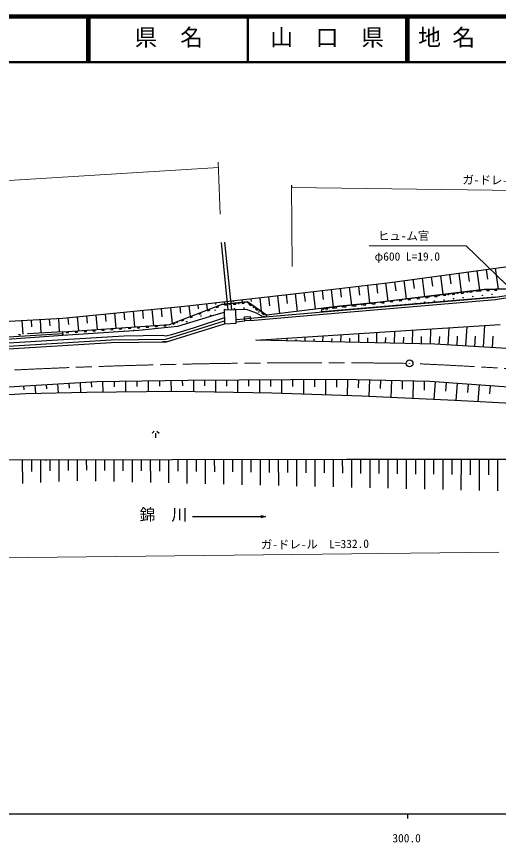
# Model space of a CAD drawing. Units: millimetres, scale not verified. Extents: x 40000 to 680000, y 20000 to 380000.
# Drawn here: x 282206 to 388002, y 198715 to 380000 of the extents above; entities that cross this region are included whole.
import ezdxf
from ezdxf.enums import TextEntityAlignment as Align

# ---------------------------------------------------------------- set-up
doc = ezdxf.new("R2010")
doc.units = ezdxf.units.MM
doc.header["$LTSCALE"] = 1000
doc.linetypes.add('CHAIN', pattern=[18.5, 12, -1.5, 3.5, -1.5])
for name, color, linetype, lineweight in [('M-BGD', 7, 'Continuous', 25), ('M-BMK', 2, 'CHAIN', 13), ('M-BMK-SRVR', 3, 'Continuous', 25), ('M-STR-HTXT', 7, 'Continuous', 13), ('M-TTL', 2, 'Continuous', 140), ('M-TTL-BAND', 7, 'Continuous', 25), ('M-TTL-LINE', 7, 'Continuous', 50), ('M-TTL-TXT', 7, 'Continuous', 13)]:
    doc.layers.add(name, color=color, linetype=linetype, lineweight=lineweight)
doc.styles.add('ＭＳ ゴシック', font='')
doc.styles.get('ＭＳ ゴシック').set_extended_font_data('MS Gothic')

# ---------------------------------------------------------------- blocks, each defined once
blk = doc.blocks.new('BUHIN2')
at = {"color": 3, "linetype": 'Continuous', "lineweight": 25}
for radius in [750, 22.5]:
    blk.add_circle((0, 0), radius, dxfattribs=at)
blk = doc.blocks.new('BUHIN3')
at = {"color": 7, "linetype": 'Continuous', "lineweight": 25}
blk.add_lwpolyline([(-395, -963), (0, 0), (174, -1025)], dxfattribs=at)
blk = doc.blocks.new('BUHIN6')
at = {"color": 7, "linetype": 'Continuous', "lineweight": 25}
blk.add_lwpolyline([(-27, -249), (221, -276), (276, 221), (27, 249)], dxfattribs=at)

msp = doc.modelspace()

# ---------------------------------------------------------------- linework, layer by layer
at = {"layer": 'M-BGD'}
for p, q in [((342532, 342978), (342532, 342470)), ((327098, 330387), (328568, 315572)), ((327894, 330466), (329369, 315599)), ((364206, 321642), (392316, 325452)), ((387297, 324772), (387921, 320169)), ((373242, 322867), (373521, 320806)), ((375250, 323139), (375811, 318994)), ((377257, 323411), (377540, 321327)), ((379265, 323683), (379833, 319493)), ((381273, 323955), (381559, 321849)), ((383281, 324227), (383855, 319993)), ((385289, 324500), (385585, 322317)), ((344316, 319285), (364206, 321642)), ((359234, 321053), (359706, 317063)), ((361223, 321289), (361461, 319281)), ((363212, 321524), (363687, 317515)), ((365210, 321778), (365482, 319772)), ((367218, 322050), (367766, 318010)), ((369226, 322322), (369502, 320288)), ((371234, 322595), (371789, 318499)), ((319079, 316392), (344316, 319285)), ((343345, 319174), (343794, 315254)), ((345310, 319403), (345542, 317448)), ((347299, 319639), (347762, 315734)), ((349288, 319874), (349519, 317924)), ((351277, 320110), (351739, 316215)), ((353266, 320346), (353498, 318396)), ((355256, 320581), (355721, 316652)), ((357245, 320817), (357479, 318837)), ((373266, 318678), (384865, 320118)), ((384865, 320118), (373266, 318678)), ((384865, 320118), (389945, 320202)), ((389945, 320202), (384865, 320118)), ((387262, 318413), (391734, 319088)), ((327207, 316816), (332880, 317408)), ((332880, 317408), (327207, 316816)), ((327815, 317393), (327873, 316886)), ((329756, 317616), (329787, 317352)), ((331698, 317839), (331760, 317291)), ((332880, 317408), (337113, 314445)), ((337113, 314445), (332880, 317408)), ((333639, 318061), (333713, 317417)), ((335580, 318284), (335925, 315277)), ((337521, 318506), (337748, 316528)), ((339463, 318729), (339915, 314784)), ((341404, 318951), (341629, 316985)), ((343504, 314689), (387262, 318413)), ((343548, 314191), (387320, 317916)), ((387262, 318413), (349186, 315173)), ((359706, 317063), (373266, 318678)), ((373266, 318678), (361412, 317239)), ((387320, 317916), (391808, 318594)), ((292409, 313768), (319079, 316392)), ((309847, 315484), (310019, 313741)), ((311899, 315686), (312247, 312146)), ((313950, 315887), (314127, 314095)), ((315777, 312413), (327207, 316816)), ((316002, 316089), (316341, 312640)), ((318054, 316291), (318194, 314867)), ((320050, 316503), (320310, 314238)), ((321991, 316726), (322091, 315855)), ((323932, 316948), (324079, 315673)), ((325874, 317171), (325920, 316767)), ((327785, 315546), (327884, 312582)), ((330325, 315631), (327800, 315546)), ((332710, 315715), (330325, 315631)), ((330424, 312667), (330325, 315631)), ((334912, 314868), (332710, 315715)), ((353200, 316392), (337113, 314445)), ((349186, 315173), (349319, 315922)), ((349186, 315173), (349319, 315922)), ((349319, 315922), (353200, 316392)), ((361412, 317239), (353200, 316392)), ((353200, 316392), (359706, 317063)), ((264384, 312244), (292409, 313768)), ((291408, 313714), (291571, 310726)), ((293435, 313869), (293582, 312371)), ((295487, 314071), (295787, 311015)), ((297538, 314273), (297692, 312714)), ((299590, 314475), (299902, 311296)), ((301641, 314676), (301801, 313056)), ((303693, 314878), (304018, 311577)), ((305744, 315080), (305910, 313399)), ((307796, 315282), (308133, 311858)), ((325429, 314360), (317555, 311990)), ((325429, 314360), (317555, 311990)), ((327842, 313838), (321196, 311651)), ((327800, 315038), (325429, 314360)), ((327800, 315038), (325429, 314360)), ((330397, 313498), (332254, 313674)), ((332227, 314079), (333497, 314164)), ((332287, 313175), (332227, 314079)), ((332254, 313674), (333517, 313759)), ((333497, 314164), (333557, 313260)), ((333517, 313759), (343504, 314689)), ((333557, 313260), (343548, 314191)), ((336406, 314028), (334912, 314868)), ((337113, 314094), (337113, 314445)), ((337113, 314445), (337113, 314094)), ((283401, 313278), (283566, 310246)), ((285403, 313387), (285485, 311876)), ((287405, 313496), (287569, 310486)), ((289407, 313605), (289488, 312105)), ((292409, 310784), (315777, 312413)), ((317555, 311990), (309088, 311058)), ((315005, 309202), (327864, 313204)), ((315100, 308603), (327884, 312582)), ((327884, 312582), (330424, 312667)), ((330413, 312997), (332287, 313175)), ((333557, 313260), (332287, 313175)), ((360817, 310651), (388336, 312413)), ((380850, 307693), (381100, 311950)), ((384740, 307465), (385019, 312201)), ((292409, 310381), (272089, 309111)), ((282672, 310212), (283096, 310212)), ((292409, 310784), (284620, 310381)), ((309088, 311058), (292409, 309958)), ((309088, 311058), (292409, 309958)), ((292409, 310381), (292409, 310784)), ((292409, 309958), (292409, 310784)), ((292409, 310381), (292409, 309958)), ((316200, 310127), (315015, 309873)), ((321196, 311651), (316200, 310127)), ((334742, 308942), (360817, 310651)), ((353409, 308539), (353445, 310168)), ((357339, 308454), (357382, 310426)), ((361269, 308370), (361319, 310683)), ((365199, 308285), (365256, 310935)), ((369129, 308200), (369194, 311187)), ((373059, 308115), (373131, 311439)), ((376959, 307922), (377181, 311699)), ((253328, 305984), (302970, 309034)), ((253378, 305386), (302992, 308434)), ((292409, 309958), (272089, 308603)), ((305786, 309873), (272174, 307841)), ((302970, 309034), (315005, 309202)), ((302992, 308434), (315100, 308603)), ((314253, 309958), (305786, 309873)), ((315015, 309873), (314253, 309958)), ((315100, 308603), (314253, 308603)), ((374041, 308094), (334742, 308942)), ((335725, 308921), (335726, 308964)), ((337690, 308878), (337695, 309136)), ((339655, 308836), (339659, 309050)), ((341620, 308794), (341633, 309394)), ((343585, 308751), (343593, 309137)), ((345550, 308709), (345570, 309652)), ((347515, 308666), (347527, 309224)), ((349479, 308624), (349507, 309910)), ((351444, 308582), (351460, 309310)), ((355374, 308497), (355394, 309397)), ((359304, 308412), (359327, 309483)), ((363234, 308327), (363261, 309568)), ((367164, 308242), (367195, 309652)), ((371094, 308158), (371128, 309735)), ((375014, 308037), (375118, 309805)), ((378905, 307808), (379023, 309816)), ((382795, 307579), (382927, 309827)), ((386686, 307350), (386832, 309838)), ((393494, 306950), (374041, 308094)), ((270142, 298104), (299860, 299882)), ((288716, 299215), (288774, 298252)), ((291193, 299363), (291313, 297351)), ((293669, 299512), (293732, 298463)), ((296146, 299660), (296276, 297477)), ((298622, 299808), (298690, 298665)), ((299860, 299882), (319841, 300221)), ((299860, 299882), (319841, 300221)), ((301109, 299903), (301149, 297542)), ((303607, 299946), (303627, 298755)), ((306104, 299988), (306145, 297585)), ((308602, 300030), (308623, 298819)), ((311100, 300073), (311141, 297629)), ((313597, 300115), (313618, 298883)), ((316095, 300158), (316137, 297672)), ((318592, 300200), (318614, 298929)), ((319841, 300221), (353623, 300390)), ((319841, 300221), (353623, 300390)), ((321048, 300227), (321061, 297619)), ((323461, 300239), (323467, 298910)), ((325874, 300251), (325887, 297541)), ((328287, 300263), (328294, 298883)), ((330700, 300275), (330714, 297463)), ((333113, 300287), (333120, 298856)), ((335526, 300300), (335540, 297385)), ((337939, 300312), (337946, 298829)), ((340352, 300324), (340367, 297269)), ((342765, 300336), (342773, 298761)), ((345178, 300348), (345194, 297104)), ((347591, 300360), (347599, 298690)), ((350004, 300372), (350021, 296939)), ((352417, 300384), (352426, 298620)), ((353623, 300390), (372927, 299967)), ((353623, 300390), (372927, 299967)), ((354830, 300364), (354751, 296777)), ((357243, 300311), (357203, 298503)), ((359656, 300258), (359576, 296594)), ((362069, 300205), (362028, 298345)), ((364482, 300152), (364399, 296374)), ((366895, 300099), (366853, 298182)), ((369308, 300046), (369223, 296154)), ((371721, 299994), (371678, 298019)), ((372927, 299967), (401798, 297850)), ((374130, 299879), (373842, 295943)), ((376536, 299702), (376394, 297768)), ((378942, 299526), (378663, 295722)), ((381348, 299350), (381210, 297474)), ((383754, 299173), (383483, 295474)), ((283763, 298919), (283816, 298035)), ((297658, 297512), (284281, 297173)), ((286240, 299067), (286350, 297225)), ((317216, 297681), (297658, 297512)), ((338214, 297342), (317216, 297681)), ((358026, 296665), (338214, 297342)), ((386160, 298997), (386026, 297173)), ((284281, 297173), (257611, 295734)), ((378430, 295734), (358026, 296665)), ((398158, 294718), (378430, 295734)), ((312390, 288960), (311967, 288537)), ((312729, 288537), (312729, 287521)), ((312983, 288960), (313491, 288537)), ((246350, 282610), (354724, 282864)), ((329638, 282805), (329644, 280044)), ((331645, 282810), (331658, 277234)), ((333652, 282815), (333658, 280000)), ((335659, 282819), (335672, 277137)), ((337665, 282824), (337672, 279956)), ((339672, 282829), (339686, 277039)), ((341679, 282833), (341686, 279912)), ((343686, 282838), (343700, 276942)), ((345693, 282843), (345700, 279868)), ((347700, 282848), (347714, 276844)), ((349707, 282852), (349714, 279824)), ((351714, 282857), (351728, 276747)), ((353721, 282862), (353728, 279780)), ((354724, 282864), (398816, 282829)), ((355726, 282863), (355721, 276650)), ((357731, 282862), (357728, 279732)), ((359735, 282860), (359730, 276553)), ((361739, 282858), (361736, 279681)), ((363743, 282857), (363738, 276456)), ((365747, 282855), (365745, 279631)), ((367751, 282854), (367746, 276358)), ((369756, 282852), (369753, 279581)), ((371760, 282850), (371755, 276261)), ((373764, 282849), (373761, 279531)), ((375768, 282847), (375763, 276164)), ((377772, 282846), (377770, 279480)), ((379777, 282844), (379771, 276066)), ((381781, 282842), (381778, 279430)), ((383785, 282841), (383779, 275969)), ((385789, 282839), (385786, 279380)), ((387793, 282838), (387788, 275872)), ((283478, 282697), (283491, 277475)), ((285485, 282702), (285491, 280145)), ((287492, 282706), (287504, 277700)), ((288430, 282695), (288853, 282695)), ((289499, 282711), (289505, 280262)), ((291506, 282716), (291517, 277926)), ((293513, 282721), (293519, 280379)), ((295520, 282725), (295531, 278111)), ((297527, 282730), (297532, 280396)), ((299534, 282735), (299545, 278014)), ((301541, 282739), (301546, 280352)), ((303548, 282744), (303559, 277916)), ((305555, 282749), (305560, 280308)), ((307562, 282754), (307573, 277819)), ((309568, 282758), (309574, 280264)), ((311575, 282763), (311587, 277721)), ((313582, 282768), (313588, 280220)), ((315589, 282772), (315601, 277624)), ((317596, 282777), (317602, 280176)), ((319603, 282782), (319615, 277526)), ((321610, 282786), (321616, 280132)), ((323617, 282791), (323630, 277429)), ((325624, 282796), (325630, 280088)), ((327631, 282801), (327644, 277332)), ((320803, 270227), (336847, 270227))]:
    msp.add_line(p, q, dxfattribs=at)
for centre in [(379067, 319227), (381174, 319476), (383280, 319726), (385387, 319975), (386565, 319047), (362214, 317231), (364321, 317481), (366428, 317730), (368534, 317979), (370641, 318229), (371819, 317300), (372747, 318478), (373925, 317550), (374854, 318728), (376032, 317799), (376961, 318977), (378139, 318049), (380245, 318298), (382352, 318548), (384458, 318797), (325789, 315549), (327905, 315697), (328890, 316828), (330022, 315844), (331006, 316976), (332138, 315992), (333122, 317124), (334254, 316139), (349575, 315734), (351681, 315984), (353788, 316233), (355895, 316483), (358001, 316732), (360108, 316982), (367606, 316801), (369712, 317051), (320572, 314122), (322689, 314270), (324805, 314417), (335386, 315155), (336518, 314171), (317472, 312843), (319588, 312990), (293210, 310088), (295326, 310235), (297442, 310383), (299558, 310530), (301674, 310678), (303791, 310825), (305907, 310973), (308023, 311121), (310139, 311268)]:
    msp.add_circle(centre, 50, dxfattribs=at)
for centre, start, end in [((323673, 315401), 118.74724, 103.38757), ((326773, 316681), 237.69294, 344.44187), ((365499, 316552), 15.04362, 174.6847), ((312255, 311416), 355.97544, 196.58765)]:
    msp.add_arc(centre, 50, start, end, dxfattribs=at)
at = {"layer": 'M-BMK'}
for centre, radius, start, end in [((348252, -1095992), 1400000, 89.20276, 97.34265), ((326372, -695251), 1000000, 76.16725, 87.54355)]:
    msp.add_arc(centre, radius, start, end, dxfattribs=at)
at = {"layer": 'M-STR-HTXT'}
for p, q in [((63333, 330312), (326532, 346872)), ((326493, 348035), (326879, 336615)), ((342532, 342978), (342679, 325124)), ((342532, 342470), (465442, 340848)), ((359643, 329665), (380886, 329685)), ((380886, 329685), (401169, 309947)), ((165750, 259918), (388082, 262460))]:
    msp.add_line(p, q, dxfattribs=at)
at = {"layer": 'M-TTL'}
msp.add_line((680000, 380000), (40000, 380000), dxfattribs=at)
at = {"layer": 'M-TTL-BAND'}
for p, q in [((40000, 205000), (579000, 205000)), ((368000, 205000), (368000, 204000))]:
    msp.add_line(p, q, dxfattribs=at)
at = {"layer": 'M-TTL-LINE'}
for p, q in [((297750, 380000), (297750, 370000)), ((298250, 380000), (298250, 370000)), ((333000, 380000), (333000, 370000)), ((367750, 380000), (367750, 370000)), ((368250, 380000), (368250, 370000)), ((40000, 370000), (680000, 370000))]:
    msp.add_line(p, q, dxfattribs=at)

# ---------------------------------------------------------------- block references
at = {"layer": 'M-BGD'}
for name, p, rotation in [('BUHIN6', (376166, 319038), 283.34475), ('BUHIN6', (378099, 319278), 283.34475), ('BUHIN6', (380032, 319518), 283.34475), ('BUHIN6', (381966, 319758), 283.34475), ('BUHIN6', (383899, 319998), 283.34475), ('BUHIN6', (385712, 320132), 277.21504), ('BUHIN6', (387405, 320160), 277.21504), ('BUHIN6', (331935, 317309), 282.22522), ('BUHIN6', (360675, 317178), 283.05956), ('BUHIN6', (362612, 317409), 283.05956), ('BUHIN6', (364549, 317640), 283.05956), ('BUHIN6', (366486, 317871), 283.05956), ('BUHIN6', (368424, 318101), 283.05956), ('BUHIN6', (370361, 318332), 283.05956), ('BUHIN6', (372298, 318563), 283.05956), ('BUHIN6', (374233, 318798), 283.34475), ('BUHIN6', (324350, 315715), 297.33516), ('BUHIN6', (326255, 316449), 297.33516), ('BUHIN6', (328153, 316915), 282.22522), ('BUHIN6', (330044, 317112), 282.22522), ('BUHIN6', (333586, 316914), 241.27654), ('BUHIN6', (334997, 315927), 241.27654), ('BUHIN6', (350289, 316040), 283.16867), ('BUHIN6', (352230, 316275), 283.16867), ('BUHIN6', (354285, 316504), 282.15651), ('BUHIN6', (356453, 316728), 282.15651), ('BUHIN6', (358622, 316951), 282.15651), ('BUHIN6', (318635, 313514), 297.33516), ('BUHIN6', (320540, 314248), 297.33516), ('BUHIN6', (322445, 314981), 297.33516), ('BUHIN6', (336408, 314939), 241.27654), ('BUHIN6', (307014, 311802), 280.25635), ('BUHIN6', (308962, 311938), 280.25635), ('BUHIN6', (310909, 312074), 280.25635), ('BUHIN6', (312856, 312209), 280.25635), ('BUHIN6', (314804, 312345), 280.25635), ('BUHIN6', (316730, 312780), 297.33516), ('BUHIN6', (293383, 310852), 280.25635), ('BUHIN6', (295330, 310987), 280.25635), ('BUHIN6', (297278, 311123), 280.25635), ('BUHIN6', (299225, 311259), 280.25635), ('BUHIN6', (301172, 311395), 280.25635), ('BUHIN6', (303120, 311530), 280.25635), ('BUHIN6', (305067, 311666), 280.25635), ('BUHIN3', (336847, 270227), 276.26776)]:
    msp.add_blockref(name, p, dxfattribs=dict(at, rotation=rotation))
at = {"layer": 'M-BMK-SRVR', "rotation": 6.26776}
msp.add_blockref('BUHIN2', (368482, 303862), dxfattribs=at)

# ---------------------------------------------------------------- texts
at = {"layer": 'M-BGD', "style": 'ＭＳ ゴシック'}
msp.add_text('錦\u3000川', height=2566, dxfattribs=at).set_placement((309209, 268620), align=Align.BOTTOM_LEFT)
at = {"layer": 'M-STR-HTXT', "style": 'ＭＳ ゴシック'}
for s, rotation, p in [('ガ-ドレ-ル\u3000L=122.0', 359.3, (380084, 342702)), ('ガ-ドレ-ル\u3000L=332.0', 0.6, (335864, 262589))]:
    msp.add_text(s, height=1833, rotation=rotation, dxfattribs=at).set_placement(p, align=Align.BOTTOM_LEFT)
for s, p in [('ヒュ-ム官', (361568, 330379)), ('φ600 L=19.0', (360805, 325867))]:
    msp.add_text(s, height=1833, dxfattribs=at).set_placement(p, align=Align.BOTTOM_LEFT)
at = {"layer": 'M-TTL-BAND', "style": 'ＭＳ ゴシック'}
msp.add_text('300.0', height=1833, dxfattribs=at).set_placement((364719, 198195), align=Align.BOTTOM_LEFT)
at = {"layer": 'M-TTL-TXT', "style": 'ＭＳ ゴシック'}
for s, p in [('県\u3000名', (308125, 372500)), ('山\u3000口\u3000県', (337875, 372500)), ('地 名', (370380, 372500))]:
    msp.add_text(s, height=3666, dxfattribs=at).set_placement(p, align=Align.BOTTOM_LEFT)

doc.saveas('drawing.dxf')
